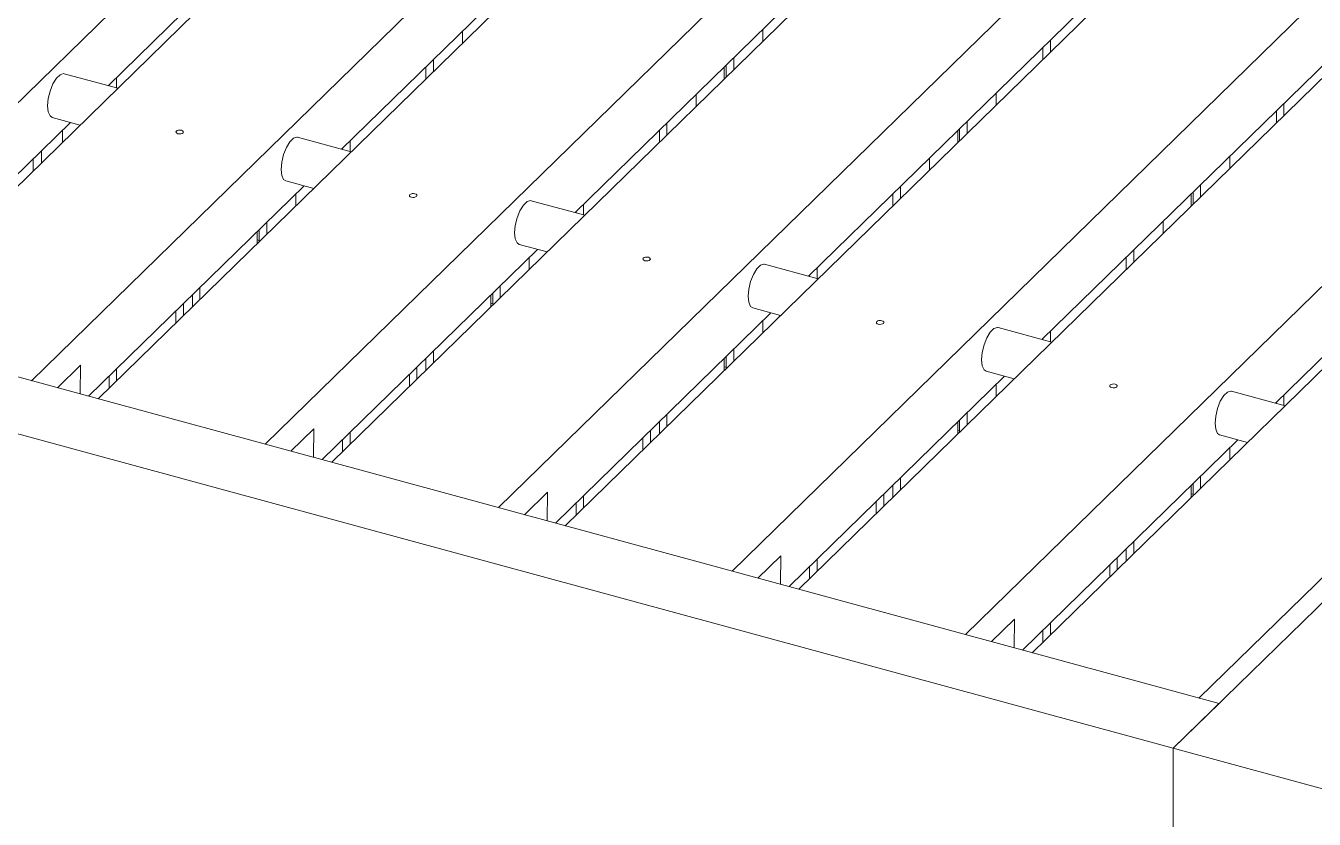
# Model space of a CAD drawing. Header units: millimetres. Extents: x 173 to 1125, y 0 to 736.
# Drawn here: x 880.8 to 932, y 320.4 to 351.9 of the extents above; entities that cross this region are included whole.
import ezdxf

# ---------------------------------------------------------------- set-up
doc = ezdxf.new("R2010")
doc.units = ezdxf.units.MM

msp = doc.modelspace()

# ---------------------------------------------------------------- linework, layer by layer
at = {"color": 7, "linetype": 'Continuous', "lineweight": 15}
for p, q in [((908.889, 330.238), (966.258, 386.231)), ((911.542, 329.517), (968.911, 385.51)), ((926.44, 323.196), (990.004, 385.237)), ((918.175, 327.714), (975.544, 383.708)), ((920.828, 326.993), (978.197, 382.987)), ((927.461, 325.19), (984.83, 381.184)), ((871.743, 340.333), (909.577, 377.26)), ((874.396, 339.612), (912.23, 376.539)), ((884.072, 349.538), (911.844, 376.644)), ((881.029, 337.809), (918.863, 374.736)), ((893.359, 347.014), (921.13, 374.12)), ((883.683, 337.088), (921.517, 374.015)), ((921.218, 339.443), (955.247, 372.656)), ((890.316, 335.285), (928.15, 372.212)), ((902.645, 344.49), (930.417, 371.596)), ((892.969, 334.564), (930.803, 371.491)), ((930.504, 336.919), (964.533, 370.132)), ((899.602, 332.761), (935.375, 367.677)), ((902.256, 332.04), (938.029, 366.956)), ((911.932, 341.967), (937.642, 367.061)), ((928.26, 324.973), (823.456, 353.456)), ((926.44, 323.196), (821.636, 351.68)), ((898.173, 351.231), (898.173, 351.713)), ((910.112, 351.296), (910.112, 351.779)), ((921.257, 351.068), (921.257, 350.586)), ((921.257, 351.068), (921.257, 350.586)), ((921.257, 351.068), (921.257, 350.586)), ((921.257, 351.068), (921.257, 350.586)), ((921.257, 351.068), (921.257, 350.586)), ((921.557, 350.879), (921.557, 351.361)), ((921.557, 350.879), (921.557, 351.361)), ((921.557, 350.879), (921.557, 351.361)), ((921.557, 350.879), (921.557, 351.361)), ((921.557, 350.879), (921.557, 351.361)), ((897.012, 350.098), (897.012, 350.58)), ((897.012, 350.098), (897.012, 350.58)), ((897.012, 350.098), (897.012, 350.58)), ((908.956, 350.168), (908.956, 350.65)), ((908.956, 350.168), (908.956, 350.65)), ((908.956, 350.168), (908.956, 350.65)), ((908.956, 350.168), (908.956, 350.65)), ((908.956, 350.168), (908.956, 350.65)), ((896.712, 350.287), (896.712, 349.805)), ((896.712, 350.287), (896.712, 349.805)), ((896.712, 350.287), (896.712, 349.805)), ((908.579, 349.8), (908.579, 350.282)), ((908.656, 350.357), (908.656, 349.875)), ((908.656, 350.357), (908.656, 349.875)), ((908.656, 350.357), (908.656, 349.875)), ((908.656, 350.357), (908.656, 349.875)), ((908.656, 350.357), (908.656, 349.875)), ((884.459, 349.433), (882.324, 350.013)), ((884.459, 349.433), (882.324, 350.013)), ((884.459, 349.433), (882.324, 350.013)), ((884.459, 349.433), (882.324, 350.013)), ((884.459, 349.433), (882.324, 350.013)), ((884.459, 349.433), (882.324, 350.013)), ((884.111, 349.576), (884.111, 349.528)), ((884.111, 349.576), (884.111, 349.528)), ((884.111, 349.576), (884.111, 349.528)), ((884.411, 349.446), (884.411, 349.869)), ((884.411, 349.446), (884.411, 349.869)), ((884.411, 349.446), (884.411, 349.869)), ((907.459, 348.707), (907.459, 349.189)), ((919.399, 348.773), (919.399, 349.255)), ((930.543, 348.544), (930.543, 348.062)), ((930.543, 348.544), (930.543, 348.062)), ((930.543, 348.544), (930.543, 348.062)), ((930.543, 348.544), (930.543, 348.062)), ((930.843, 348.355), (930.843, 348.837)), ((930.843, 348.355), (930.843, 348.837)), ((930.843, 348.355), (930.843, 348.837)), ((930.843, 348.355), (930.843, 348.837)), ((874.01, 339.717), (882.577, 348.079)), ((881.852, 348.276), (882.964, 347.974)), ((881.852, 348.276), (882.964, 347.974)), ((881.852, 348.276), (882.964, 347.974)), ((881.852, 348.276), (882.964, 347.974)), ((881.852, 348.276), (882.964, 347.974)), ((881.852, 348.276), (882.964, 347.974)), ((906.298, 347.574), (906.298, 348.056)), ((906.298, 347.574), (906.298, 348.056)), ((906.298, 347.574), (906.298, 348.056)), ((906.298, 347.574), (906.298, 348.056)), ((918.242, 347.644), (918.242, 348.126)), ((918.242, 347.644), (918.242, 348.126)), ((918.242, 347.644), (918.242, 348.126)), ((918.242, 347.644), (918.242, 348.126)), ((882.253, 347.28), (882.253, 347.762)), ((893.745, 346.909), (891.611, 347.489)), ((893.745, 346.909), (891.611, 347.489)), ((893.745, 346.909), (891.611, 347.489)), ((893.745, 346.909), (891.611, 347.489)), ((893.745, 346.909), (891.611, 347.489)), ((905.998, 347.763), (905.998, 347.281)), ((905.998, 347.763), (905.998, 347.281)), ((905.998, 347.763), (905.998, 347.281)), ((905.998, 347.763), (905.998, 347.281)), ((917.865, 347.276), (917.865, 347.758)), ((917.942, 347.833), (917.942, 347.351)), ((917.942, 347.833), (917.942, 347.351)), ((917.942, 347.833), (917.942, 347.351)), ((917.942, 347.833), (917.942, 347.351)), ((893.398, 347.052), (893.398, 347.004)), ((893.398, 347.052), (893.398, 347.004)), ((893.398, 347.052), (893.398, 347.004)), ((893.398, 347.052), (893.398, 347.004)), ((893.698, 346.922), (893.698, 347.345)), ((893.698, 346.922), (893.698, 347.345)), ((893.698, 346.922), (893.698, 347.345)), ((893.698, 346.922), (893.698, 347.345)), ((881.097, 346.152), (881.097, 346.634)), ((881.097, 346.152), (881.097, 346.634)), ((881.097, 346.152), (881.097, 346.634)), ((881.097, 346.152), (881.097, 346.634)), ((881.42, 346.949), (881.42, 346.467)), ((916.745, 346.183), (916.745, 346.665)), ((928.685, 346.249), (928.685, 346.731)), ((883.296, 337.193), (891.864, 345.555)), ((891.139, 345.752), (892.25, 345.45)), ((891.139, 345.752), (892.25, 345.45)), ((891.139, 345.752), (892.25, 345.45)), ((891.139, 345.752), (892.25, 345.45)), ((891.139, 345.752), (892.25, 345.45)), ((915.585, 345.05), (915.585, 345.532)), ((915.585, 345.05), (915.585, 345.532)), ((915.585, 345.05), (915.585, 345.532)), ((915.585, 345.05), (915.585, 345.532)), ((915.585, 345.05), (915.585, 345.532)), ((927.529, 345.12), (927.529, 345.602)), ((927.529, 345.12), (927.529, 345.602)), ((927.529, 345.12), (927.529, 345.602)), ((891.539, 344.757), (891.539, 345.239)), ((903.031, 344.385), (900.897, 344.965)), ((903.031, 344.385), (900.897, 344.965)), ((903.031, 344.385), (900.897, 344.965)), ((903.031, 344.385), (900.897, 344.965)), ((915.285, 345.239), (915.285, 344.757)), ((915.285, 345.239), (915.285, 344.757)), ((915.285, 345.239), (915.285, 344.757)), ((915.285, 345.239), (915.285, 344.757)), ((915.285, 345.239), (915.285, 344.757)), ((927.152, 344.752), (927.152, 345.234)), ((927.229, 345.31), (927.229, 344.827)), ((927.229, 345.31), (927.229, 344.827)), ((927.229, 345.31), (927.229, 344.827)), ((902.684, 344.528), (902.684, 344.48)), ((902.684, 344.528), (902.684, 344.48)), ((902.684, 344.528), (902.684, 344.48)), ((902.684, 344.528), (902.684, 344.48)), ((902.684, 344.528), (902.684, 344.48)), ((902.984, 344.398), (902.984, 344.821)), ((902.984, 344.398), (902.984, 344.821)), ((902.984, 344.398), (902.984, 344.821)), ((902.984, 344.398), (902.984, 344.821)), ((902.984, 344.398), (902.984, 344.821)), ((890.383, 343.628), (890.383, 344.11)), ((890.383, 343.628), (890.383, 344.11)), ((890.383, 343.628), (890.383, 344.11)), ((890.383, 343.628), (890.383, 344.11)), ((890.383, 343.628), (890.383, 344.11)), ((926.032, 343.659), (926.032, 344.141)), ((890.006, 343.26), (890.006, 343.742)), ((890.083, 343.388), (890.006, 343.409)), ((890.083, 343.817), (890.083, 343.335)), ((890.083, 343.817), (890.083, 343.335)), ((890.083, 343.817), (890.083, 343.335)), ((890.083, 343.817), (890.083, 343.335)), ((890.083, 343.817), (890.083, 343.335)), ((892.583, 334.669), (901.15, 343.031)), ((900.425, 343.228), (901.537, 342.926)), ((900.425, 343.228), (901.537, 342.926)), ((900.425, 343.228), (901.537, 342.926)), ((900.425, 343.228), (901.537, 342.926)), ((924.871, 342.526), (924.871, 343.008)), ((924.871, 342.526), (924.871, 343.008)), ((924.871, 342.526), (924.871, 343.008)), ((924.871, 342.526), (924.871, 343.008)), ((924.871, 342.526), (924.871, 343.008)), ((924.871, 342.526), (924.871, 343.008)), ((900.826, 342.233), (900.826, 342.715)), ((912.318, 341.862), (910.184, 342.442)), ((912.318, 341.862), (910.184, 342.442)), ((912.318, 341.862), (910.184, 342.442)), ((924.571, 342.716), (924.571, 342.234)), ((924.571, 342.716), (924.571, 342.234)), ((924.571, 342.716), (924.571, 342.234)), ((924.571, 342.716), (924.571, 342.234)), ((924.571, 342.716), (924.571, 342.234)), ((924.571, 342.716), (924.571, 342.234)), ((911.97, 342.005), (911.97, 341.956)), ((911.97, 342.005), (911.97, 341.956)), ((911.97, 342.005), (911.97, 341.956)), ((911.97, 342.005), (911.97, 341.956)), ((911.97, 342.005), (911.97, 341.956)), ((911.97, 342.005), (911.97, 341.956)), ((912.27, 341.874), (912.27, 342.297)), ((912.27, 341.874), (912.27, 342.297)), ((912.27, 341.874), (912.27, 342.297)), ((912.27, 341.874), (912.27, 342.297)), ((912.27, 341.874), (912.27, 342.297)), ((912.27, 341.874), (912.27, 342.297)), ((887.726, 341.034), (887.726, 341.516)), ((887.726, 341.034), (887.726, 341.516)), ((899.67, 341.104), (899.67, 341.586)), ((899.67, 341.104), (899.67, 341.586)), ((899.67, 341.104), (899.67, 341.586)), ((899.67, 341.104), (899.67, 341.586)), ((899.67, 341.104), (899.67, 341.586)), ((899.67, 341.104), (899.67, 341.586)), ((887.069, 340.393), (887.069, 340.875)), ((887.069, 340.393), (887.069, 340.875)), ((887.069, 340.393), (887.069, 340.875)), ((887.069, 340.393), (887.069, 340.875)), ((887.069, 340.393), (887.069, 340.875)), ((887.069, 340.393), (887.069, 340.875)), ((887.426, 341.223), (887.426, 340.741)), ((887.426, 341.223), (887.426, 340.741)), ((899.293, 340.736), (899.293, 341.218)), ((899.37, 340.865), (899.293, 340.886)), ((899.37, 341.293), (899.37, 340.811)), ((899.37, 341.293), (899.37, 340.811)), ((899.37, 341.293), (899.37, 340.811)), ((899.37, 341.293), (899.37, 340.811)), ((899.37, 341.293), (899.37, 340.811)), ((899.37, 341.293), (899.37, 340.811)), ((886.769, 340.582), (886.769, 340.1)), ((886.769, 340.582), (886.769, 340.1)), ((886.769, 340.582), (886.769, 340.1)), ((886.769, 340.582), (886.769, 340.1)), ((886.769, 340.582), (886.769, 340.1)), ((886.769, 340.582), (886.769, 340.1)), ((901.869, 332.145), (910.437, 340.508)), ((909.712, 340.705), (910.823, 340.403)), ((909.712, 340.705), (910.823, 340.403)), ((909.712, 340.705), (910.823, 340.403)), ((910.112, 339.709), (910.112, 340.191)), ((921.604, 339.338), (919.47, 339.918)), ((921.604, 339.338), (919.47, 339.918)), ((921.257, 339.481), (921.257, 339.432)), ((921.257, 339.481), (921.257, 339.432)), ((921.257, 339.481), (921.257, 339.432)), ((921.257, 339.481), (921.257, 339.432)), ((921.257, 339.481), (921.257, 339.432)), ((921.557, 339.351), (921.557, 339.773)), ((921.557, 339.351), (921.557, 339.773)), ((921.557, 339.351), (921.557, 339.773)), ((921.557, 339.351), (921.557, 339.773)), ((921.557, 339.351), (921.557, 339.773)), ((897.012, 338.51), (897.012, 338.992)), ((897.012, 338.51), (897.012, 338.992)), ((897.012, 338.51), (897.012, 338.992)), ((908.656, 338.77), (908.656, 338.287)), ((908.656, 338.77), (908.656, 338.287)), ((908.656, 338.77), (908.656, 338.287)), ((908.656, 338.77), (908.656, 338.287)), ((908.656, 338.77), (908.656, 338.287)), ((908.956, 338.58), (908.956, 339.062)), ((908.956, 338.58), (908.956, 339.062)), ((908.956, 338.58), (908.956, 339.062)), ((908.956, 338.58), (908.956, 339.062)), ((908.956, 338.58), (908.956, 339.062)), ((882.06, 337.529), (882.972, 338.42)), ((882.972, 338.42), (882.96, 337.285)), ((884.411, 337.799), (884.411, 338.281)), ((884.411, 337.799), (884.411, 338.281)), ((884.411, 337.799), (884.411, 338.281)), ((896.355, 337.869), (896.355, 338.351)), ((896.355, 337.869), (896.355, 338.351)), ((896.355, 337.869), (896.355, 338.351)), ((896.355, 337.869), (896.355, 338.351)), ((896.355, 337.869), (896.355, 338.351)), ((896.712, 338.7), (896.712, 338.217)), ((896.712, 338.7), (896.712, 338.217)), ((896.712, 338.7), (896.712, 338.217)), ((908.579, 338.212), (908.579, 338.694)), ((908.656, 338.341), (908.579, 338.362)), ((884.111, 337.988), (884.111, 337.506)), ((884.111, 337.988), (884.111, 337.506)), ((884.111, 337.988), (884.111, 337.506)), ((896.055, 338.058), (896.055, 337.576)), ((896.055, 338.058), (896.055, 337.576)), ((896.055, 338.058), (896.055, 337.576)), ((896.055, 338.058), (896.055, 337.576)), ((896.055, 338.058), (896.055, 337.576)), ((911.156, 329.622), (919.723, 337.984)), ((918.998, 338.181), (920.109, 337.879)), ((918.998, 338.181), (920.109, 337.879)), ((919.399, 337.185), (919.399, 337.667)), ((930.891, 336.814), (928.756, 337.394)), ((930.843, 336.827), (930.843, 337.25)), ((930.843, 336.827), (930.843, 337.25)), ((930.843, 336.827), (930.843, 337.25)), ((930.843, 336.827), (930.843, 337.25)), ((930.543, 336.957), (930.543, 336.908)), ((930.543, 336.957), (930.543, 336.908)), ((930.543, 336.957), (930.543, 336.908)), ((930.543, 336.957), (930.543, 336.908)), ((906.298, 335.986), (906.298, 336.468)), ((906.298, 335.986), (906.298, 336.468)), ((906.298, 335.986), (906.298, 336.468)), ((906.298, 335.986), (906.298, 336.468)), ((917.942, 336.246), (917.942, 335.764)), ((917.942, 336.246), (917.942, 335.764)), ((917.942, 336.246), (917.942, 335.764)), ((917.942, 336.246), (917.942, 335.764)), ((918.242, 336.056), (918.242, 336.539)), ((918.242, 336.056), (918.242, 336.539)), ((918.242, 336.056), (918.242, 336.539)), ((918.242, 336.056), (918.242, 336.539)), ((891.346, 335.005), (892.259, 335.896)), ((892.259, 335.896), (892.246, 334.761)), ((893.698, 335.275), (893.698, 335.757)), ((893.698, 335.275), (893.698, 335.757)), ((893.698, 335.275), (893.698, 335.757)), ((893.698, 335.275), (893.698, 335.757)), ((905.642, 335.345), (905.642, 335.827)), ((905.642, 335.345), (905.642, 335.827)), ((905.642, 335.345), (905.642, 335.827)), ((905.642, 335.345), (905.642, 335.827)), ((905.998, 336.176), (905.998, 335.694)), ((905.998, 336.176), (905.998, 335.694)), ((905.998, 336.176), (905.998, 335.694)), ((905.998, 336.176), (905.998, 335.694)), ((917.865, 335.689), (917.865, 336.171)), ((917.942, 335.817), (917.865, 335.838)), ((893.398, 335.465), (893.398, 334.982)), ((893.398, 335.465), (893.398, 334.982)), ((893.398, 335.465), (893.398, 334.982)), ((893.398, 335.465), (893.398, 334.982)), ((905.342, 335.535), (905.342, 335.053)), ((905.342, 335.535), (905.342, 335.053)), ((905.342, 335.535), (905.342, 335.053)), ((905.342, 335.535), (905.342, 335.053)), ((920.442, 327.098), (929.009, 335.46)), ((928.284, 335.657), (929.396, 335.355)), ((928.685, 334.661), (928.685, 335.143)), ((915.285, 333.652), (915.285, 333.17)), ((915.285, 333.652), (915.285, 333.17)), ((915.285, 333.652), (915.285, 333.17)), ((915.285, 333.652), (915.285, 333.17)), ((915.285, 333.652), (915.285, 333.17)), ((915.585, 333.463), (915.585, 333.945)), ((915.585, 333.463), (915.585, 333.945)), ((915.585, 333.463), (915.585, 333.945)), ((915.585, 333.463), (915.585, 333.945)), ((915.585, 333.463), (915.585, 333.945)), ((927.152, 333.165), (927.152, 333.647)), ((927.229, 333.722), (927.229, 333.24)), ((927.229, 333.722), (927.229, 333.24)), ((927.229, 333.722), (927.229, 333.24)), ((927.529, 333.533), (927.529, 334.015)), ((927.529, 333.533), (927.529, 334.015)), ((927.529, 333.533), (927.529, 334.015)), ((900.633, 332.481), (901.545, 333.372)), ((901.545, 333.372), (901.533, 332.237)), ((902.984, 332.751), (902.984, 333.234)), ((902.984, 332.751), (902.984, 333.234)), ((902.984, 332.751), (902.984, 333.234)), ((902.984, 332.751), (902.984, 333.234)), ((902.984, 332.751), (902.984, 333.234)), ((914.928, 332.822), (914.928, 333.304)), ((914.928, 332.822), (914.928, 333.304)), ((914.928, 332.822), (914.928, 333.304)), ((927.229, 333.293), (927.152, 333.314)), ((902.684, 332.941), (902.684, 332.459)), ((902.684, 332.941), (902.684, 332.459)), ((902.684, 332.941), (902.684, 332.459)), ((902.684, 332.941), (902.684, 332.459)), ((902.684, 332.941), (902.684, 332.459)), ((914.628, 333.011), (914.628, 332.529)), ((914.628, 333.011), (914.628, 332.529)), ((914.628, 333.011), (914.628, 332.529)), ((924.571, 331.128), (924.571, 330.646)), ((924.571, 331.128), (924.571, 330.646)), ((924.571, 331.128), (924.571, 330.646)), ((924.571, 331.128), (924.571, 330.646)), ((924.571, 331.128), (924.571, 330.646)), ((924.571, 331.128), (924.571, 330.646)), ((924.871, 330.939), (924.871, 331.421)), ((924.871, 330.939), (924.871, 331.421)), ((924.871, 330.939), (924.871, 331.421)), ((924.871, 330.939), (924.871, 331.421)), ((924.871, 330.939), (924.871, 331.421)), ((924.871, 330.939), (924.871, 331.421)), ((909.919, 329.958), (910.832, 330.848)), ((910.832, 330.848), (910.819, 329.713)), ((912.27, 330.228), (912.27, 330.71)), ((912.27, 330.228), (912.27, 330.71)), ((912.27, 330.228), (912.27, 330.71)), ((912.27, 330.228), (912.27, 330.71)), ((912.27, 330.228), (912.27, 330.71)), ((912.27, 330.228), (912.27, 330.71)), ((924.214, 330.298), (924.214, 330.78)), ((924.214, 330.298), (924.214, 330.78)), ((911.97, 330.417), (911.97, 329.935)), ((911.97, 330.417), (911.97, 329.935)), ((911.97, 330.417), (911.97, 329.935)), ((911.97, 330.417), (911.97, 329.935)), ((911.97, 330.417), (911.97, 329.935)), ((911.97, 330.417), (911.97, 329.935)), ((923.914, 330.487), (923.914, 330.005)), ((923.914, 330.487), (923.914, 330.005)), ((919.205, 327.434), (920.118, 328.324)), ((920.118, 328.324), (920.105, 327.189)), ((921.557, 327.704), (921.557, 328.186)), ((921.557, 327.704), (921.557, 328.186)), ((921.557, 327.704), (921.557, 328.186)), ((921.557, 327.704), (921.557, 328.186)), ((921.557, 327.704), (921.557, 328.186)), ((921.257, 327.893), (921.257, 327.411)), ((921.257, 327.893), (921.257, 327.411)), ((921.257, 327.893), (921.257, 327.411)), ((921.257, 327.893), (921.257, 327.411)), ((921.257, 327.893), (921.257, 327.411)), ((926.44, 323.196), (928.26, 324.973)), ((926.44, 323.196), (926.44, 258.909)), ((933.604, 321.249), (926.44, 323.196))]:
    msp.add_line(p, q, dxfattribs=at)
at = {"color": 7, "linetype": 'Continuous', "lineweight": 15, "flags": 128}
for points in [[(882.324, 350.013), (882.298, 350.018), (882.161, 349.976), (882.015, 349.833), (881.878, 349.608), (881.767, 349.326), (881.694, 349.023), (881.668, 348.735), (881.694, 348.496), (881.767, 348.335), (881.852, 348.276)], [(882.324, 350.013), (882.298, 350.018), (882.161, 349.976), (882.015, 349.833), (881.878, 349.608), (881.767, 349.326), (881.694, 349.023), (881.668, 348.735), (881.694, 348.496), (881.767, 348.335), (881.852, 348.276)], [(882.324, 350.013), (882.298, 350.018), (882.161, 349.976), (882.015, 349.833), (881.878, 349.608), (881.767, 349.326), (881.694, 349.023), (881.668, 348.735), (881.694, 348.496), (881.767, 348.335), (881.852, 348.276)], [(882.324, 350.013), (882.298, 350.018), (882.161, 349.976), (882.015, 349.833), (881.878, 349.608), (881.767, 349.326), (881.694, 349.023), (881.668, 348.735), (881.694, 348.496), (881.767, 348.335), (881.852, 348.276)], [(882.324, 350.013), (882.298, 350.018), (882.161, 349.976), (882.015, 349.833), (881.878, 349.608), (881.767, 349.326), (881.694, 349.023), (881.668, 348.735), (881.694, 348.496), (881.767, 348.335), (881.852, 348.276)], [(882.324, 350.013), (882.298, 350.018), (882.161, 349.976), (882.015, 349.833), (881.878, 349.608), (881.767, 349.326), (881.694, 349.023), (881.668, 348.735), (881.694, 348.496), (881.767, 348.335), (881.852, 348.276)], [(886.849, 347.627), (886.803, 347.646), (886.776, 347.673), (886.769, 347.703), (886.786, 347.732), (886.823, 347.755), (886.875, 347.77), (886.933, 347.773), (886.989, 347.764), (887.034, 347.745), (887.062, 347.719), (887.068, 347.689), (887.052, 347.66), (887.015, 347.636), (886.963, 347.622), (886.905, 347.619), (886.849, 347.627)], [(886.849, 347.627), (886.803, 347.646), (886.776, 347.673), (886.769, 347.703), (886.786, 347.732), (886.823, 347.755), (886.875, 347.77), (886.933, 347.773), (886.989, 347.764), (887.034, 347.745), (887.062, 347.719), (887.068, 347.689), (887.052, 347.66), (887.015, 347.636), (886.963, 347.622), (886.905, 347.619), (886.849, 347.627)], [(886.849, 347.627), (886.803, 347.646), (886.776, 347.673), (886.769, 347.703), (886.786, 347.732), (886.823, 347.755), (886.875, 347.77), (886.933, 347.773), (886.989, 347.764), (887.034, 347.745), (887.062, 347.719), (887.068, 347.689), (887.052, 347.66), (887.015, 347.636), (886.963, 347.622), (886.905, 347.619), (886.849, 347.627)], [(886.849, 347.627), (886.803, 347.646), (886.776, 347.673), (886.769, 347.703), (886.786, 347.732), (886.823, 347.755), (886.875, 347.77), (886.933, 347.773), (886.989, 347.764), (887.034, 347.745), (887.062, 347.719), (887.068, 347.689), (887.052, 347.66), (887.015, 347.636), (886.963, 347.622), (886.905, 347.619), (886.849, 347.627)], [(886.849, 347.627), (886.803, 347.646), (886.776, 347.673), (886.769, 347.703), (886.786, 347.732), (886.823, 347.755), (886.875, 347.77), (886.933, 347.773), (886.989, 347.764), (887.034, 347.745), (887.062, 347.719), (887.068, 347.689), (887.052, 347.66), (887.015, 347.636), (886.963, 347.622), (886.905, 347.619), (886.849, 347.627)], [(886.849, 347.627), (886.803, 347.646), (886.776, 347.673), (886.769, 347.703), (886.786, 347.732), (886.823, 347.755), (886.875, 347.77), (886.933, 347.773), (886.989, 347.764), (887.034, 347.745), (887.062, 347.719), (887.068, 347.689), (887.052, 347.66), (887.015, 347.636), (886.963, 347.622), (886.905, 347.619), (886.849, 347.627)], [(886.989, 347.764), (886.933, 347.773), (886.875, 347.77), (886.823, 347.755), (886.786, 347.732), (886.769, 347.703), (886.776, 347.673), (886.803, 347.646), (886.849, 347.627), (886.905, 347.619), (886.963, 347.622), (887.015, 347.636), (887.052, 347.66), (887.068, 347.689), (887.062, 347.719), (887.034, 347.745), (886.989, 347.764)], [(886.989, 347.764), (886.933, 347.773), (886.875, 347.77), (886.823, 347.755), (886.786, 347.732), (886.769, 347.703), (886.776, 347.673), (886.803, 347.646), (886.849, 347.627), (886.905, 347.619), (886.963, 347.622), (887.015, 347.636), (887.052, 347.66), (887.068, 347.689), (887.062, 347.719), (887.034, 347.745), (886.989, 347.764)], [(886.989, 347.764), (886.933, 347.773), (886.875, 347.77), (886.823, 347.755), (886.786, 347.732), (886.769, 347.703), (886.776, 347.673), (886.803, 347.646), (886.849, 347.627), (886.905, 347.619), (886.963, 347.622), (887.015, 347.636), (887.052, 347.66), (887.068, 347.689), (887.062, 347.719), (887.034, 347.745), (886.989, 347.764)], [(886.989, 347.764), (886.933, 347.773), (886.875, 347.77), (886.823, 347.755), (886.786, 347.732), (886.769, 347.703), (886.776, 347.673), (886.803, 347.646), (886.849, 347.627), (886.905, 347.619), (886.963, 347.622), (887.015, 347.636), (887.052, 347.66), (887.068, 347.689), (887.062, 347.719), (887.034, 347.745), (886.989, 347.764)], [(886.989, 347.764), (886.933, 347.773), (886.875, 347.77), (886.823, 347.755), (886.786, 347.732), (886.769, 347.703), (886.776, 347.673), (886.803, 347.646), (886.849, 347.627), (886.905, 347.619), (886.963, 347.622), (887.015, 347.636), (887.052, 347.66), (887.068, 347.689), (887.062, 347.719), (887.034, 347.745), (886.989, 347.764)], [(886.989, 347.764), (886.933, 347.773), (886.875, 347.77), (886.823, 347.755), (886.786, 347.732), (886.769, 347.703), (886.776, 347.673), (886.803, 347.646), (886.849, 347.627), (886.905, 347.619), (886.963, 347.622), (887.015, 347.636), (887.052, 347.66), (887.068, 347.689), (887.062, 347.719), (887.034, 347.745), (886.989, 347.764)], [(891.611, 347.489), (891.585, 347.494), (891.448, 347.452), (891.302, 347.309), (891.165, 347.084), (891.053, 346.803), (890.98, 346.499), (890.955, 346.211), (890.98, 345.972), (891.053, 345.811), (891.139, 345.752)], [(891.611, 347.489), (891.585, 347.494), (891.448, 347.452), (891.302, 347.309), (891.165, 347.084), (891.053, 346.803), (890.98, 346.499), (890.955, 346.211), (890.98, 345.972), (891.053, 345.811), (891.139, 345.752)], [(891.611, 347.489), (891.585, 347.494), (891.448, 347.452), (891.302, 347.309), (891.165, 347.084), (891.053, 346.803), (890.98, 346.499), (890.955, 346.211), (890.98, 345.972), (891.053, 345.811), (891.139, 345.752)], [(891.611, 347.489), (891.585, 347.494), (891.448, 347.452), (891.302, 347.309), (891.165, 347.084), (891.053, 346.803), (890.98, 346.499), (890.955, 346.211), (890.98, 345.972), (891.053, 345.811), (891.139, 345.752)], [(891.611, 347.489), (891.585, 347.494), (891.448, 347.452), (891.302, 347.309), (891.165, 347.084), (891.053, 346.803), (890.98, 346.499), (890.955, 346.211), (890.98, 345.972), (891.053, 345.811), (891.139, 345.752)], [(896.135, 345.104), (896.09, 345.123), (896.062, 345.149), (896.056, 345.179), (896.073, 345.208), (896.109, 345.231), (896.161, 345.246), (896.219, 345.249), (896.275, 345.24), (896.321, 345.221), (896.349, 345.195), (896.355, 345.165), (896.338, 345.136), (896.301, 345.113), (896.25, 345.098), (896.191, 345.095), (896.135, 345.104)], [(896.135, 345.104), (896.09, 345.123), (896.062, 345.149), (896.056, 345.179), (896.073, 345.208), (896.109, 345.231), (896.161, 345.246), (896.219, 345.249), (896.275, 345.24), (896.321, 345.221), (896.349, 345.195), (896.355, 345.165), (896.338, 345.136), (896.301, 345.113), (896.25, 345.098), (896.191, 345.095), (896.135, 345.104)], [(896.135, 345.104), (896.09, 345.123), (896.062, 345.149), (896.056, 345.179), (896.073, 345.208), (896.109, 345.231), (896.161, 345.246), (896.219, 345.249), (896.275, 345.24), (896.321, 345.221), (896.349, 345.195), (896.355, 345.165), (896.338, 345.136), (896.301, 345.113), (896.25, 345.098), (896.191, 345.095), (896.135, 345.104)], [(896.135, 345.104), (896.09, 345.123), (896.062, 345.149), (896.056, 345.179), (896.073, 345.208), (896.109, 345.231), (896.161, 345.246), (896.219, 345.249), (896.275, 345.24), (896.321, 345.221), (896.349, 345.195), (896.355, 345.165), (896.338, 345.136), (896.301, 345.113), (896.25, 345.098), (896.191, 345.095), (896.135, 345.104)], [(896.135, 345.104), (896.09, 345.123), (896.062, 345.149), (896.056, 345.179), (896.073, 345.208), (896.109, 345.231), (896.161, 345.246), (896.219, 345.249), (896.275, 345.24), (896.321, 345.221), (896.349, 345.195), (896.355, 345.165), (896.338, 345.136), (896.301, 345.113), (896.25, 345.098), (896.191, 345.095), (896.135, 345.104)], [(896.275, 345.24), (896.219, 345.249), (896.161, 345.246), (896.109, 345.231), (896.073, 345.208), (896.056, 345.179), (896.062, 345.149), (896.09, 345.123), (896.135, 345.104), (896.191, 345.095), (896.25, 345.098), (896.301, 345.113), (896.338, 345.136), (896.355, 345.165), (896.349, 345.195), (896.321, 345.221), (896.275, 345.24)], [(896.275, 345.24), (896.219, 345.249), (896.161, 345.246), (896.109, 345.231), (896.073, 345.208), (896.056, 345.179), (896.062, 345.149), (896.09, 345.123), (896.135, 345.104), (896.191, 345.095), (896.25, 345.098), (896.301, 345.113), (896.338, 345.136), (896.355, 345.165), (896.349, 345.195), (896.321, 345.221), (896.275, 345.24)], [(896.275, 345.24), (896.219, 345.249), (896.161, 345.246), (896.109, 345.231), (896.073, 345.208), (896.056, 345.179), (896.062, 345.149), (896.09, 345.123), (896.135, 345.104), (896.191, 345.095), (896.25, 345.098), (896.301, 345.113), (896.338, 345.136), (896.355, 345.165), (896.349, 345.195), (896.321, 345.221), (896.275, 345.24)], [(896.275, 345.24), (896.219, 345.249), (896.161, 345.246), (896.109, 345.231), (896.073, 345.208), (896.056, 345.179), (896.062, 345.149), (896.09, 345.123), (896.135, 345.104), (896.191, 345.095), (896.25, 345.098), (896.301, 345.113), (896.338, 345.136), (896.355, 345.165), (896.349, 345.195), (896.321, 345.221), (896.275, 345.24)], [(896.275, 345.24), (896.219, 345.249), (896.161, 345.246), (896.109, 345.231), (896.073, 345.208), (896.056, 345.179), (896.062, 345.149), (896.09, 345.123), (896.135, 345.104), (896.191, 345.095), (896.25, 345.098), (896.301, 345.113), (896.338, 345.136), (896.355, 345.165), (896.349, 345.195), (896.321, 345.221), (896.275, 345.24)], [(900.897, 344.965), (900.871, 344.97), (900.734, 344.928), (900.588, 344.785), (900.451, 344.56), (900.339, 344.279), (900.267, 343.976), (900.241, 343.687), (900.267, 343.448), (900.339, 343.287), (900.425, 343.228)], [(900.897, 344.965), (900.871, 344.97), (900.734, 344.928), (900.588, 344.785), (900.451, 344.56), (900.339, 344.279), (900.267, 343.976), (900.241, 343.687), (900.267, 343.448), (900.339, 343.287), (900.425, 343.228)], [(900.897, 344.965), (900.871, 344.97), (900.734, 344.928), (900.588, 344.785), (900.451, 344.56), (900.339, 344.279), (900.267, 343.976), (900.241, 343.687), (900.267, 343.448), (900.339, 343.287), (900.425, 343.228)], [(900.897, 344.965), (900.871, 344.97), (900.734, 344.928), (900.588, 344.785), (900.451, 344.56), (900.339, 344.279), (900.267, 343.976), (900.241, 343.687), (900.267, 343.448), (900.339, 343.287), (900.425, 343.228)], [(905.422, 342.58), (905.376, 342.599), (905.348, 342.625), (905.342, 342.655), (905.359, 342.684), (905.396, 342.708), (905.447, 342.722), (905.506, 342.725), (905.562, 342.716), (905.607, 342.697), (905.635, 342.671), (905.641, 342.641), (905.624, 342.612), (905.587, 342.589), (905.536, 342.574), (905.478, 342.571), (905.422, 342.58)], [(905.422, 342.58), (905.376, 342.599), (905.348, 342.625), (905.342, 342.655), (905.359, 342.684), (905.396, 342.708), (905.447, 342.722), (905.506, 342.725), (905.562, 342.716), (905.607, 342.697), (905.635, 342.671), (905.641, 342.641), (905.624, 342.612), (905.587, 342.589), (905.536, 342.574), (905.478, 342.571), (905.422, 342.58)], [(905.422, 342.58), (905.376, 342.599), (905.348, 342.625), (905.342, 342.655), (905.359, 342.684), (905.396, 342.708), (905.447, 342.722), (905.506, 342.725), (905.562, 342.716), (905.607, 342.697), (905.635, 342.671), (905.641, 342.641), (905.624, 342.612), (905.587, 342.589), (905.536, 342.574), (905.478, 342.571), (905.422, 342.58)], [(905.422, 342.58), (905.376, 342.599), (905.348, 342.625), (905.342, 342.655), (905.359, 342.684), (905.396, 342.708), (905.447, 342.722), (905.506, 342.725), (905.562, 342.716), (905.607, 342.697), (905.635, 342.671), (905.641, 342.641), (905.624, 342.612), (905.587, 342.589), (905.536, 342.574), (905.478, 342.571), (905.422, 342.58)], [(905.562, 342.716), (905.506, 342.725), (905.447, 342.722), (905.396, 342.708), (905.359, 342.684), (905.342, 342.655), (905.348, 342.625), (905.376, 342.599), (905.422, 342.58), (905.478, 342.571), (905.536, 342.574), (905.587, 342.589), (905.624, 342.612), (905.641, 342.641), (905.635, 342.671), (905.607, 342.697), (905.562, 342.716)], [(905.562, 342.716), (905.506, 342.725), (905.447, 342.722), (905.396, 342.708), (905.359, 342.684), (905.342, 342.655), (905.348, 342.625), (905.376, 342.599), (905.422, 342.58), (905.478, 342.571), (905.536, 342.574), (905.587, 342.589), (905.624, 342.612), (905.641, 342.641), (905.635, 342.671), (905.607, 342.697), (905.562, 342.716)], [(905.562, 342.716), (905.506, 342.725), (905.447, 342.722), (905.396, 342.708), (905.359, 342.684), (905.342, 342.655), (905.348, 342.625), (905.376, 342.599), (905.422, 342.58), (905.478, 342.571), (905.536, 342.574), (905.587, 342.589), (905.624, 342.612), (905.641, 342.641), (905.635, 342.671), (905.607, 342.697), (905.562, 342.716)], [(905.562, 342.716), (905.506, 342.725), (905.447, 342.722), (905.396, 342.708), (905.359, 342.684), (905.342, 342.655), (905.348, 342.625), (905.376, 342.599), (905.422, 342.58), (905.478, 342.571), (905.536, 342.574), (905.587, 342.589), (905.624, 342.612), (905.641, 342.641), (905.635, 342.671), (905.607, 342.697), (905.562, 342.716)], [(910.184, 342.442), (910.158, 342.446), (910.021, 342.404), (909.875, 342.262), (909.738, 342.036), (909.626, 341.755), (909.553, 341.452), (909.528, 341.163), (909.553, 340.924), (909.626, 340.763), (909.712, 340.705)], [(910.184, 342.442), (910.158, 342.446), (910.021, 342.404), (909.875, 342.262), (909.738, 342.036), (909.626, 341.755), (909.553, 341.452), (909.528, 341.163), (909.553, 340.924), (909.626, 340.763), (909.712, 340.705)], [(910.184, 342.442), (910.158, 342.446), (910.021, 342.404), (909.875, 342.262), (909.738, 342.036), (909.626, 341.755), (909.553, 341.452), (909.528, 341.163), (909.553, 340.924), (909.626, 340.763), (909.712, 340.705)], [(914.708, 340.056), (914.663, 340.075), (914.635, 340.101), (914.629, 340.131), (914.645, 340.16), (914.682, 340.184), (914.734, 340.198), (914.792, 340.201), (914.848, 340.193), (914.893, 340.174), (914.921, 340.147), (914.927, 340.117), (914.911, 340.088), (914.874, 340.065), (914.822, 340.05), (914.764, 340.047), (914.708, 340.056)], [(914.708, 340.056), (914.663, 340.075), (914.635, 340.101), (914.629, 340.131), (914.645, 340.16), (914.682, 340.184), (914.734, 340.198), (914.792, 340.201), (914.848, 340.193), (914.893, 340.174), (914.921, 340.147), (914.927, 340.117), (914.911, 340.088), (914.874, 340.065), (914.822, 340.05), (914.764, 340.047), (914.708, 340.056)], [(914.708, 340.056), (914.663, 340.075), (914.635, 340.101), (914.629, 340.131), (914.645, 340.16), (914.682, 340.184), (914.734, 340.198), (914.792, 340.201), (914.848, 340.193), (914.893, 340.174), (914.921, 340.147), (914.927, 340.117), (914.911, 340.088), (914.874, 340.065), (914.822, 340.05), (914.764, 340.047), (914.708, 340.056)], [(914.848, 340.193), (914.792, 340.201), (914.734, 340.198), (914.682, 340.184), (914.645, 340.16), (914.629, 340.131), (914.635, 340.101), (914.663, 340.075), (914.708, 340.056), (914.764, 340.047), (914.822, 340.05), (914.874, 340.065), (914.911, 340.088), (914.927, 340.117), (914.921, 340.147), (914.893, 340.174), (914.848, 340.193)], [(914.848, 340.193), (914.792, 340.201), (914.734, 340.198), (914.682, 340.184), (914.645, 340.16), (914.629, 340.131), (914.635, 340.101), (914.663, 340.075), (914.708, 340.056), (914.764, 340.047), (914.822, 340.05), (914.874, 340.065), (914.911, 340.088), (914.927, 340.117), (914.921, 340.147), (914.893, 340.174), (914.848, 340.193)], [(914.848, 340.193), (914.792, 340.201), (914.734, 340.198), (914.682, 340.184), (914.645, 340.16), (914.629, 340.131), (914.635, 340.101), (914.663, 340.075), (914.708, 340.056), (914.764, 340.047), (914.822, 340.05), (914.874, 340.065), (914.911, 340.088), (914.927, 340.117), (914.921, 340.147), (914.893, 340.174), (914.848, 340.193)], [(919.47, 339.918), (919.444, 339.922), (919.307, 339.88), (919.161, 339.738), (919.024, 339.512), (918.912, 339.231), (918.839, 338.928), (918.814, 338.639), (918.839, 338.4), (918.912, 338.239), (918.998, 338.181)], [(919.47, 339.918), (919.444, 339.922), (919.307, 339.88), (919.161, 339.738), (919.024, 339.512), (918.912, 339.231), (918.839, 338.928), (918.814, 338.639), (918.839, 338.4), (918.912, 338.239), (918.998, 338.181)], [(923.994, 337.532), (923.949, 337.551), (923.921, 337.578), (923.915, 337.608), (923.932, 337.637), (923.969, 337.66), (924.02, 337.674), (924.078, 337.677), (924.134, 337.669), (924.18, 337.65), (924.208, 337.623), (924.214, 337.593), (924.197, 337.564), (924.16, 337.541), (924.109, 337.527), (924.051, 337.524), (923.994, 337.532)], [(923.994, 337.532), (923.949, 337.551), (923.921, 337.578), (923.915, 337.608), (923.932, 337.637), (923.969, 337.66), (924.02, 337.674), (924.078, 337.677), (924.134, 337.669), (924.18, 337.65), (924.208, 337.623), (924.214, 337.593), (924.197, 337.564), (924.16, 337.541), (924.109, 337.527), (924.051, 337.524), (923.994, 337.532)], [(924.134, 337.669), (924.078, 337.677), (924.02, 337.674), (923.969, 337.66), (923.932, 337.637), (923.915, 337.608), (923.921, 337.578), (923.949, 337.551), (923.994, 337.532), (924.051, 337.524), (924.109, 337.527), (924.16, 337.541), (924.197, 337.564), (924.214, 337.593), (924.208, 337.623), (924.18, 337.65), (924.134, 337.669)], [(924.134, 337.669), (924.078, 337.677), (924.02, 337.674), (923.969, 337.66), (923.932, 337.637), (923.915, 337.608), (923.921, 337.578), (923.949, 337.551), (923.994, 337.532), (924.051, 337.524), (924.109, 337.527), (924.16, 337.541), (924.197, 337.564), (924.214, 337.593), (924.208, 337.623), (924.18, 337.65), (924.134, 337.669)], [(928.756, 337.394), (928.73, 337.398), (928.593, 337.356), (928.447, 337.214), (928.31, 336.989), (928.199, 336.707), (928.126, 336.404), (928.1, 336.115), (928.126, 335.876), (928.199, 335.715), (928.284, 335.657)]]:
    msp.add_lwpolyline(points, dxfattribs=at)

doc.saveas('drawing.dxf')
